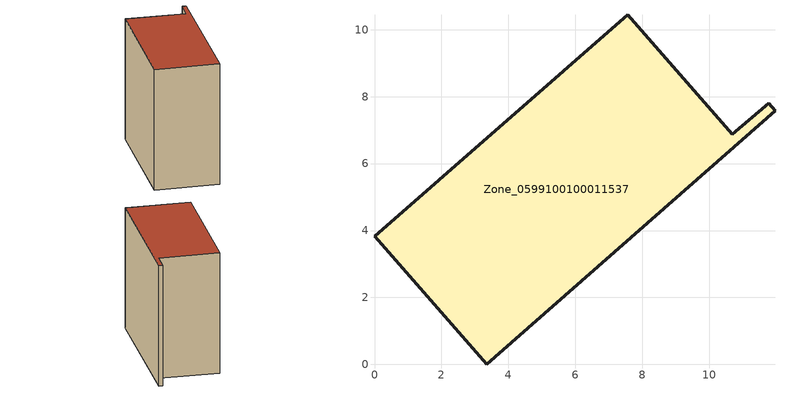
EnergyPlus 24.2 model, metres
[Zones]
Zone_0599100100011537
 floor ground (C_G): 10.69,6.87 11.77,7.8 11.96,7.58 3.36,0 0,3.83 7.56,10.45 z3.71
 wall outside (C_F): 3.36,0 11.96,7.58 11.77,7.8 10.69,6.87 7.56,10.45 0,3.83 3.36,0 z3.71:13.61
 roof outside (C_R): 0,3.83 3.36,0 11.96,7.58 11.77,7.8 10.69,6.87 7.56,10.45 z13.61
[BUILDING]
Pand.0599100100011537: North Axis=0; Terrain=City; Loads Convergence Tolerance Value=0.04; Temperature Convergence Tolerance Value=0.4; Solar Distribution=FullExterior; Maximum Number of Warmup Days=25; Minimum Number of Warmup Days=1
[Site:Location]
Rotterdam.The.Hague.AP_ZH_NLD Design_Conditions: Latitude=51.96; Longitude=4.45; Time Zone=1; Elevation=-4.5
[SITE:GROUNDTEMPERATURE:BUILDINGSURFACE]
18, 18, 18, 18, 18, 18, 18, 18, 18, 18, 18, 18
[MATERIAL] Thermal Absorptance=0.9; Solar Absorptance=0.7; Visible Absorptance=0.7
Name | Roughness | Thickness | Conductivity | Density | Specific Heat
G.TI.2015-2018 | MediumSmooth | 0.15 | 0.0428571 | 540 | 1210
F.TI.2015-2018 | Rough | 0.3 | 0.0666667 | 1920 | 840
R.TI.2015-2018 | MediumRough | 0.2 | 0.0333333 | 1500 | 1000
[CONSTRUCTION]
C_G: G.TI.2015-2018
C_F: F.TI.2015-2018
C_R: R.TI.2015-2018
[ZONE]
Zone_0599100100011537: Type=1; Multiplier=1; Ceiling Height=Autocalculate; Volume=Autocalculate; Floor Area=autocalculate; Part of Total Floor Area=Yes
[ZONEINFILTRATION:DESIGNFLOWRATE]
Infil_Zone_0599100100011537: Zone or ZoneList or Space or SpaceList=Zone_0599100100011537; Schedule=AlwaysOn; Design Flow Rate Calculation Method=Flow/Area; Flow Rate per Floor Area=0.0015; Constant Term Coefficient=1; Temperature Term Coefficient=0; Velocity Term Coefficient=0; Velocity Squared Term Coefficient=0
[HVACTEMPLATE:ZONE:IDEALLOADSAIRSYSTEM]
Zone_0599100100011537: Maximum Heating Supply Air Temperature=50; Minimum Cooling Supply Air Temperature=13; Maximum Heating Supply Air Humidity Ratio=0.0156; Minimum Cooling Supply Air Humidity Ratio=0.0077; Heating Limit=NoLimit; Cooling Limit=NoLimit; Dehumidification Control Type=ConstantSensibleHeatRatio; Cooling Sensible Heat Ratio=0.7; Dehumidification Setpoint=60; Humidification Control Type=None; Humidification Setpoint=30; Outdoor Air Method=None; Outdoor Air Flow Rate per Person=0.00944; Outdoor Air Flow Rate per Zone Floor Area=0; Outdoor Air Flow Rate per Zone=0; Demand Controlled Ventilation Type=None; Outdoor Air Economizer Type=NoEconomizer; Heat Recovery Type=None; Sensible Heat Recovery Effectiveness=0.7; Latent Heat Recovery Effectiveness=0.65
[ZONECONTROL:THERMOSTAT]
ThermostatControl_Zone_0599100100011537: Zone or ZoneList=Zone_0599100100011537; Control Type Schedule=DualSetpointControlType; Control 1=Thermostat_Zone_0599100100011537; Temperature Difference Between Cutout And Setpoint=0
[THERMOSTATSETPOINT:DUALSETPOINT]
Thermostat_Zone_0599100100011537: Heating Setpoint Temperature Schedule=HeatingSetpoint_Zone_0599100100011537; Cooling Setpoint Temperature Schedule=CoolingSetpoint_Zone_0599100100011537
[SCHEDULE:COMPACT]
HeatingSetpoint_Zone_0599100100011537: Through: 12/31, For: AllDays, Until: 24:00, 21
CoolingSetpoint_Zone_0599100100011537: Through: 12/31, For: AllDays, Until: 24:00, 24
DualSetpointControlType: Through: 12/31, For: AllDays, Until: 24:00, 4
AlwaysOn: Through: 12/31, For: AllDays, Until: 24:00, 1
